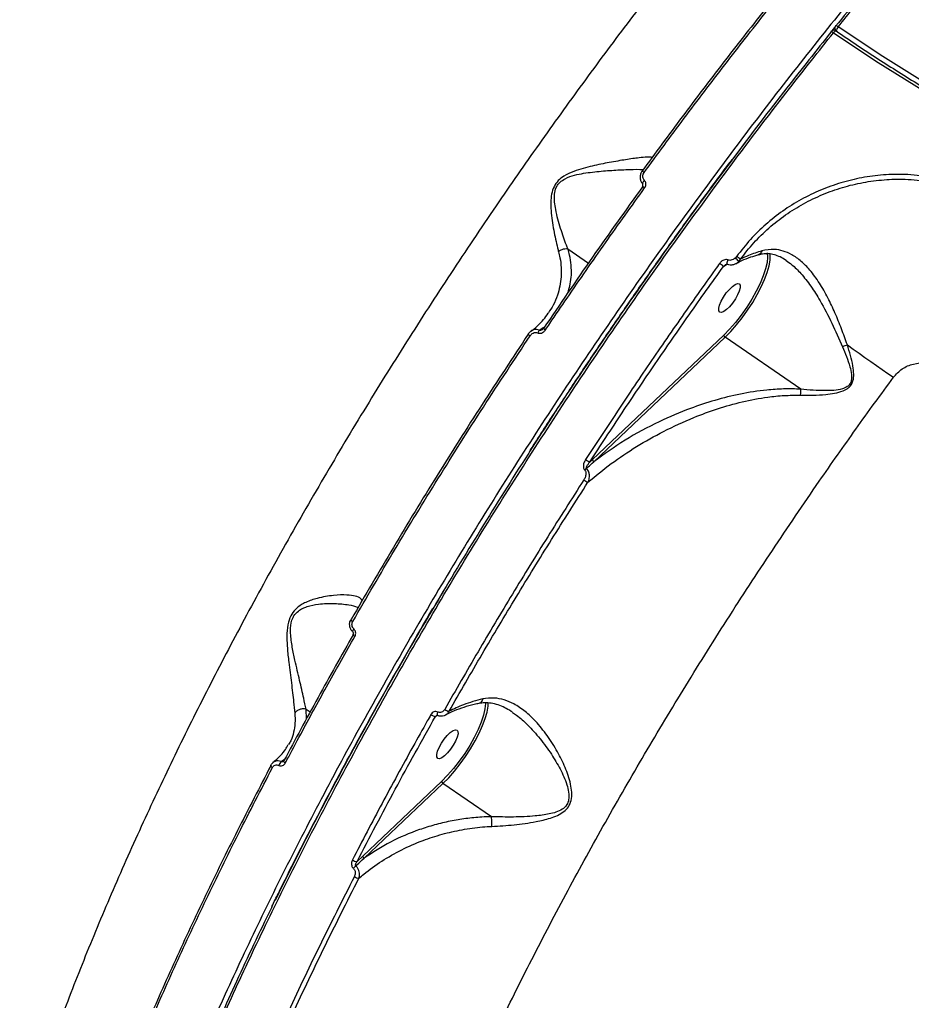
# Model space of a CAD drawing. Header units: millimetres. Extents: x -6028 to 5958, y -6064 to 4137.
# Drawn here: x 173.7 to 406.9, y -1299.7 to -1043.1 of the extents above; entities that cross this region are included whole.
import ezdxf

# ---------------------------------------------------------------- set-up
doc = ezdxf.new("R2010")
doc.units = ezdxf.units.MM
for name, color, linetype in [('DIKOM_ОБЪЕКТ', 7, 'Continuous'), ('DIKOM_РАЗМЕР_ЗОНА', 7, 'Continuous'), ('DIKOM_РАЗМЕР_ОБЪЕКТА', 7, 'Continuous')]:
    doc.layers.add(name, color=color, linetype=linetype)
doc.styles.add('style1', font='arial.ttf', dxfattribs={"width": 0.8})
doc.dimstyles.new('1-50', dxfattribs={"dimtxt": 300, "dimasz": 200, "dimexe": 100, "dimexo": 0, "dimgap": 100, "dimtad": 1, "dimtxsty": 'style1', "dimcen": 200, "dimclrd": 7, "dimclre": 7, "dimclrt": 7, "dimadec": 1, "dimazin": 2, "dimtfac": 1, "dimtmove": 0, "dimatfit": 2, "dimfxl": 0, "dimlwd": 25, "dimlwe": 18, "dimarcsym": 0})

# ---------------------------------------------------------------- blocks, each defined once
blk = doc.blocks.new('*D9')
at = {"layer": 'Defpoints', "color": 0, "transparency": 16777216}
for p in [(-6027.56, 1459.58), (4556.58, 1382.7), (4556.58, -5964.37)]:
    blk.add_point(p, dxfattribs=at)
at = {"layer": 'DIKOM_РАЗМЕР_ЗОНА', "color": 7, "lineweight": 18, "transparency": 16777216}
for p, q in [((-6027.56, 1459.58), (-6027.56, -6064.37)), ((4556.58, 1382.7), (4556.58, -6064.37))]:
    blk.add_line(p, q, dxfattribs=at)
at = {"layer": 'DIKOM_РАЗМЕР_ЗОНА', "color": 7, "lineweight": 25, "transparency": 16777216}
blk.add_line((-5827.56, -5964.37), (4356.58, -5964.37), dxfattribs=at)
at = {"layer": 'DIKOM_РАЗМЕР_ЗОНА', "color": 7, "transparency": 16777216}
for points in [[(-5827.56, -5931.03), (-5827.56, -5997.7), (-6027.56, -5964.37)], [(4356.58, -5931.03), (4356.58, -5997.7), (4556.58, -5964.37)]]:
    blk.add_solid(points, dxfattribs=at)
at = {"layer": 'DIKOM_РАЗМЕР_ЗОНА', "color": 7, "transparency": 16777216, "insert": (157.08, -5711.2), "char_height": 300, "attachment_point": 5, "style": 'style1'}
blk.add_mtext('10600', dxfattribs=at)
blk = doc.blocks.new('*D11')
at = {"layer": 'Defpoints', "color": 0, "transparency": 16777216}
for p in [(259.43, 2965.58), (1920.55, -3002.33), (4022.59, -3002.33)]:
    blk.add_point(p, dxfattribs=at)
at = {"layer": 'DIKOM_РАЗМЕР_ОБЪЕКТА', "color": 7, "lineweight": 18, "transparency": 16777216}
for p, q in [((259.43, 2965.58), (4122.59, 2965.58)), ((1920.55, -3002.33), (4122.59, -3002.33))]:
    blk.add_line(p, q, dxfattribs=at)
at = {"layer": 'DIKOM_РАЗМЕР_ОБЪЕКТА', "color": 7, "lineweight": 25, "transparency": 16777216}
blk.add_line((4022.59, 2765.58), (4022.59, -2802.33), dxfattribs=at)
at = {"layer": 'DIKOM_РАЗМЕР_ОБЪЕКТА', "color": 7, "transparency": 16777216}
for points in [[(3989.25, 2765.58), (4055.92, 2765.58), (4022.59, 2965.58)], [(3989.25, -2802.33), (4055.92, -2802.33), (4022.59, -3002.33)]]:
    blk.add_solid(points, dxfattribs=at)
at = {"layer": 'DIKOM_РАЗМЕР_ОБЪЕКТА', "color": 7, "transparency": 16777216, "insert": (3769.41, -24.42), "char_height": 300, "attachment_point": 5, "rotation": 90, "style": 'style1'}
blk.add_mtext('6000', dxfattribs=at)
blk = doc.blocks.new('*D12')
at = {"layer": 'Defpoints', "color": 0, "transparency": 16777216}
for p in [(3056.58, 1987.9), (-4027.97, 676.5), (3056.58, -3714.77)]:
    blk.add_point(p, dxfattribs=at)
at = {"layer": 'DIKOM_РАЗМЕР_ОБЪЕКТА', "color": 7, "lineweight": 18, "transparency": 16777216}
for p, q in [((3056.58, 1987.9), (3056.58, -3814.77)), ((-4027.97, 676.5), (-4027.97, -3814.77))]:
    blk.add_line(p, q, dxfattribs=at)
at = {"layer": 'DIKOM_РАЗМЕР_ОБЪЕКТА', "color": 7, "lineweight": 25, "transparency": 16777216}
blk.add_line((-3827.97, -3714.77), (2856.58, -3714.77), dxfattribs=at)
at = {"layer": 'DIKOM_РАЗМЕР_ОБЪЕКТА', "color": 7, "transparency": 16777216}
for points in [[(-3827.97, -3681.44), (-3827.97, -3748.11), (-4027.97, -3714.77)], [(2856.58, -3681.44), (2856.58, -3748.11), (3056.58, -3714.77)]]:
    blk.add_solid(points, dxfattribs=at)
at = {"layer": 'DIKOM_РАЗМЕР_ОБЪЕКТА', "color": 7, "transparency": 16777216, "insert": (20, -3461.6), "char_height": 300, "attachment_point": 5, "style": 'style1'}
blk.add_mtext('7100', dxfattribs=at)

msp = doc.modelspace()

# ---------------------------------------------------------------- linework, layer by layer
at = {"layer": 'DIKOM_ОБЪЕКТ', "color": 7, "linetype": 'Continuous', "lineweight": 15}
for p, q in [((386.23, -1046.03), (386.944, -1045.141)), ((387.064, -1045.999), (386.965, -1045.71)), ((317.11, -1103.131), (322.47, -1106.802)), ((361.244, -1105.046), (360.906, -1105.433)), ((361.804, -1106.379), (362.224, -1105.811)), ((357.793, -1107.682), (358.604, -1107.166)), ((361.032, -1106.973), (361.804, -1106.379)), ((312.008, -1119.853), (311.948, -1119.952)), ((357.855, -1125.666), (323.508, -1158.222)), ((323.85, -1158.795), (358.197, -1126.239)), ((378.009, -1139.805), (358.197, -1126.239)), ((323.508, -1158.222), (322.823, -1158.871)), ((248.694, -1226.125), (248.624, -1223.491)), ((248.624, -1223.491), (249.712, -1224.236)), ((282.458, -1225.423), (282.945, -1225.113)), ((242.988, -1236.709), (242.117, -1237.285)), ((284.078, -1242.403), (263.438, -1261.966)), ((263.78, -1262.539), (284.42, -1242.976)), ((297.099, -1251.657), (284.42, -1242.976)), ((263.438, -1261.966), (261.961, -1263.372))]:
    msp.add_line(p, q, dxfattribs=at)
at = {"layer": 'DIKOM_ОБЪЕКТ', "color": 7, "linetype": 'Continuous', "lineweight": 15, "flags": 128}
for points in [[(385.91, -1046.284), (385.899, -1046.313), (385.909, -1046.374)], [(386.564, -1046.544), (386.414, -1046.447), (386.275, -1046.367), (386.151, -1046.308), (386.048, -1046.273), (385.97, -1046.262), (385.92, -1046.275), (385.91, -1046.284)], [(387.254, -1046.083), (387.206, -1046.065), (387.127, -1046.072), (387.033, -1046.112), (386.924, -1046.182), (386.807, -1046.28), (386.685, -1046.402), (386.564, -1046.544)], [(386.564, -1046.544), (398.293, -1054.324), (410.191, -1061.778), (422.251, -1068.901), (434.464, -1075.688), (446.823, -1082.136), (459.32, -1088.239), (471.946, -1093.994), (484.693, -1099.396), (497.552, -1104.443), (510.516, -1109.132), (523.576, -1113.458), (536.723, -1117.419), (549.949, -1121.013), (563.244, -1124.238), (576.601, -1127.09), (590.011, -1129.569), (603.464, -1131.672), (616.951, -1133.399), (630.465, -1134.747), (643.997, -1135.717), (657.536, -1136.308)], [(387.788, -1045.019), (387.638, -1044.922), (387.498, -1044.842), (387.375, -1044.784), (387.272, -1044.749), (387.193, -1044.738), (387.142, -1044.752), (387.133, -1044.761)], [(657.945, -1134.512), (644.446, -1133.924), (630.956, -1132.957), (617.483, -1131.612), (604.035, -1129.89), (590.623, -1127.793), (577.254, -1125.322), (563.937, -1122.478), (550.681, -1119.264), (537.496, -1115.68), (524.388, -1111.731), (511.368, -1107.418), (498.443, -1102.744), (485.622, -1097.712), (472.913, -1092.325), (460.325, -1086.588), (447.866, -1080.503), (435.544, -1074.075), (423.368, -1067.308), (411.344, -1060.207), (399.482, -1052.775), (387.788, -1045.019)], [(337.04, -1083.133), (336.898, -1083.038), (336.768, -1082.955), (336.655, -1082.887), (336.564, -1082.837), (336.495, -1082.805), (336.454, -1082.794), (336.44, -1082.804), (336.454, -1082.834)], [(337.109, -1085.176), (336.947, -1085.356), (336.807, -1085.539), (336.698, -1085.717), (336.625, -1085.877), (336.593, -1086.011), (336.604, -1086.11), (336.631, -1086.15)], [(336.583, -1086.818), (336.584, -1086.831), (336.611, -1086.869)], [(369.226, -1104.133), (369.33, -1105.291), (369.193, -1106.706), (368.818, -1108.344), (368.215, -1110.167), (367.398, -1112.129), (366.386, -1114.183), (365.205, -1116.28), (363.883, -1118.369), (362.451, -1120.4), (360.945, -1122.324), (359.401, -1124.093), (357.855, -1125.666)], [(358.197, -1126.239), (359.707, -1124.708), (361.218, -1122.993), (362.697, -1121.131), (364.112, -1119.162), (365.432, -1117.129), (366.629, -1115.077), (367.677, -1113.05), (368.553, -1111.091), (369.239, -1109.244), (369.718, -1107.547), (369.981, -1106.04), (370.022, -1104.752), (369.983, -1104.352)], [(358.94, -1106.007), (358.824, -1106.266), (358.737, -1106.525), (358.684, -1106.762), (358.67, -1106.957), (358.696, -1107.096), (358.759, -1107.166)], [(361.458, -1112.163), (361.897, -1112.237), (362.131, -1112.612), (362.139, -1113.257), (361.923, -1114.121), (361.499, -1115.134), (360.902, -1116.212), (360.179, -1117.27), (359.391, -1118.221), (358.599, -1118.988), (357.87, -1119.51), (357.261, -1119.743), (356.821, -1119.669), (356.588, -1119.294), (356.579, -1118.648), (356.795, -1117.785), (357.219, -1116.772), (357.817, -1115.694), (358.539, -1114.636), (359.328, -1113.685), (360.119, -1112.918), (360.849, -1112.396), (361.458, -1112.163)], [(310.7, -1123.872), (310.708, -1123.874), (310.747, -1123.895)], [(306.723, -1125.44), (306.695, -1125.428), (306.691, -1125.429)], [(390.199, -1128.23), (391.724, -1129.327), (393.251, -1130.417), (394.776, -1131.498), (396.295, -1132.568), (397.806, -1133.625), (399.305, -1134.665), (400.789, -1135.688), (402.254, -1136.689)], [(260.419, -1200.029), (260.368, -1200.049), (260.355, -1200.065)], [(260.829, -1203.246), (260.816, -1203.231), (260.797, -1203.167), (260.808, -1203.077), (260.846, -1202.964), (260.911, -1202.833), (261.001, -1202.689), (261.111, -1202.538)], [(295.551, -1221.752), (295.553, -1222.028), (295.416, -1223.443), (295.041, -1225.081), (294.438, -1226.903), (293.621, -1228.865), (292.609, -1230.92), (291.428, -1233.017), (290.106, -1235.106), (288.674, -1237.137), (287.168, -1239.061), (285.623, -1240.83), (284.078, -1242.403)], [(284.42, -1242.976), (285.93, -1241.445), (287.441, -1239.73), (288.92, -1237.867), (290.335, -1235.899), (291.655, -1233.866), (292.852, -1231.814), (293.9, -1229.786), (294.776, -1227.828), (295.461, -1225.98), (295.941, -1224.284), (296.204, -1222.776), (296.256, -1221.882)], [(283.043, -1224.269), (282.97, -1224.488), (282.925, -1224.692), (282.91, -1224.869), (282.927, -1225.008), (282.974, -1225.101), (283.015, -1225.133)], [(287.681, -1228.9), (288.12, -1228.974), (288.353, -1229.349), (288.362, -1229.994), (288.146, -1230.858), (287.722, -1231.87), (287.125, -1232.949), (286.402, -1234.007), (285.614, -1234.958), (284.822, -1235.725), (284.092, -1236.246), (283.483, -1236.48), (283.044, -1236.406), (282.811, -1236.031), (282.802, -1235.385), (283.018, -1234.521), (283.442, -1233.509), (284.04, -1232.43), (284.762, -1231.373), (285.551, -1230.422), (286.342, -1229.654), (287.072, -1229.133), (287.681, -1228.9)], [(239.384, -1238.245), (239.374, -1238.272), (239.377, -1238.342), (239.41, -1238.424), (239.475, -1238.517), (239.567, -1238.616), (239.684, -1238.719), (239.822, -1238.821)], [(239.464, -1238.181), (239.404, -1238.218), (239.384, -1238.245)], [(242.738, -1237.052), (242.732, -1237.066), (242.728, -1237.135), (242.758, -1237.217), (242.821, -1237.312), (242.915, -1237.414), (243.036, -1237.52), (243.179, -1237.626)], [(242.84, -1236.984), (242.77, -1237.016), (242.738, -1237.052)]]:
    msp.add_lwpolyline(points, dxfattribs=at)
at = {"layer": 'DIKOM_ОБЪЕКТ', "color": 7, "linetype": 'Continuous', "lineweight": 15}
for centre, radius, start, end in [((386.691, -1046.909), 1, 55.7001, 141.2969), ((387.912, -1045.388), 1, 165.86431, 198.79385), ((387.912, -1045.388), 1, 141.20528, 165.86431), ((387.778, -1045.433), 0.858, 198.82275, 223.48432), ((389.002, -1046.21), 1.701, 135.55845, 177.97221), ((336.198, -1088.189), 1.424, 46.45861, 74.28957), ((326.753, -1138.727), 47.696, 42.70323, 44.2706), ((356.434, -1112.218), 8.636, 47.89658, 56.15035), ((352.029, -1114.128), 8.647, 48.19397, 56.65129), ((360.631, -1105.609), 1.403, 298.64717, 326.71383), ((313.66, -1120.35), 4.601, 229.94983, 238.42667), ((310.109, -1121.345), 5.325, 230.07357, 237.39431), ((311.064, -1125.917), 2.051, 132.27708, 155.57642), ((358.555, -1125.637), 0.7, 182.36997, 239.3044), ((422.786, -1218.833), 96.285, 109.78188, 110.59139), ((326.317, -1151.8), 7.887, 234.45535, 243.70569), ((324.207, -1158.193), 0.699, 182.33427, 239.34009), ((323.758, -1162.898), 2.968, 127.19951, 139.77401), ((325.632, -1157.404), 7.522, 234.57939, 244.05563), ((261.186, -1199.784), 0.877, 198.68869, 245.8142), ((261.721, -1203.721), 0.829, 196.61769, 246.83857), ((286.498, -1221.421), 2.707, 233.06091, 259.83565), ((282.779, -1222.981), 2.463, 232.31586, 262.51274), ((243.475, -1238.88), 2.095, 130.41245, 161.94859), ((284.777, -1242.374), 0.7, 182.3441, 239.33027), ((264.138, -1261.937), 0.7, 182.37688, 239.29247), ((261.889, -1261.502), 1.871, 231.70492, 272.21727), ((263.843, -1267.225), 3.499, 129.41034, 144.65264), ((262.426, -1265.781), 1.947, 232.48868, 270.49202)]:
    msp.add_arc(centre, radius, start, end, dxfattribs=at)
for points, knots in [([(-145.185, -1082.945), (-145.648, -1080.833), (-146.574, -1076.608), (-146.583, -1069.733), (-145.574, -1062.421), (-143.402, -1054.637), (-140.074, -1046.409), (-135.657, -1037.916), (-130.194, -1029.192), (-123.746, -1020.279), (-116.208, -1011.032), (-107.561, -1001.469), (-97.808, -991.616), (-87.161, -981.689), (-75.676, -971.723), (-63.429, -961.755), (-50.221, -951.624), (-36.059, -941.362), (-20.969, -931.001), (-5.275, -920.763), (10.958, -910.682), (27.652, -900.785), (45.069, -890.919), (63.181, -881.12), (81.938, -871.426), (100.946, -862.04), (120.136, -852.989), (139.436, -844.292), (159.143, -835.815), (179.204, -827.6), (199.559, -819.678), (218.347, -812.756), (235.519, -806.719), (245.859, -803.29), (251.034, -801.574)], [0, 0, 0, 0, 0.0311786, 0.062381, 0.0935595, 0.1256444, 0.1577553, 0.1898401, 0.2210203, 0.2522244, 0.2834047, 0.3154899, 0.347601, 0.3796862, 0.410889, 0.442116, 0.473319, 0.5054257, 0.5375587, 0.5696655, 0.6009197, 0.6321979, 0.6634523, 0.6956101, 0.727794, 0.759952, 0.7912843, 0.8226406, 0.853973, 0.886209, 0.9184711, 0.9507073, 0.9753306, 1, 1, 1, 1]), ([(387.788, -1045.019), (390.591, -1041.556), (398.141, -1032.227), (410.558, -1017.44), (425.017, -1000.849), (439.664, -984.719), (454.452, -969.119), (469.332, -954.119), (483.977, -940.049), (498.341, -926.936), (512.387, -914.783), (526.344, -903.394), (540.159, -892.842), (553.779, -883.185), (566.904, -874.636), (579.501, -867.197), (591.548, -860.848), (603.243, -855.485), (614.527, -851.17), (625.35, -847.947), (635.48, -845.876), (644.876, -844.971), (653.405, -845.065), (658.481, -846.016), (660.924, -846.473)], [0, 0, 0, 0, 0.0270967, 0.0729981, 0.1189345, 0.1648358, 0.2120704, 0.2593436, 0.3065779, 0.3524793, 0.3984159, 0.4443172, 0.4915518, 0.5388248, 0.5860592, 0.6319598, 0.6778961, 0.7237966, 0.7710307, 0.8183032, 0.8655372, 0.9114381, 0.9573746, 1, 1, 1, 1]), ([(475.865, -945.302), (473.038, -948.035), (465.362, -955.452), (452.742, -968.216), (438.027, -983.747), (423.287, -999.988), (408.593, -1016.847), (394.014, -1034.251), (379.597, -1052.149), (365.368, -1070.521), (351.348, -1089.326), (337.579, -1108.504), (324.123, -1127.964), (311.045, -1147.616), (298.389, -1167.4), (286.184, -1187.285), (274.442, -1207.236), (263.195, -1227.191), (252.494, -1247.058), (242.391, -1266.742), (232.923, -1286.181), (224.118, -1305.337), (215.977, -1324.185), (208.521, -1342.667), (201.782, -1360.7), (195.794, -1378.198), (190.581, -1395.101), (186.168, -1411.369), (182.547, -1426.987), (179.722, -1441.914), (177.704, -1456.08), (176.504, -1469.418), (176.155, -1481.296), (176.526, -1491.836), (177.492, -1501.17), (179.073, -1509.812), (181.26, -1517.725), (184.03, -1524.843), (187.377, -1531.147), (190.833, -1536.128), (193.327, -1538.811), (194.343, -1539.904)], [0, 0, 0, 0, 0.0156528, 0.0424899, 0.0694116, 0.0963763, 0.1233411, 0.1502628, 0.1770999, 0.2039369, 0.2308586, 0.2578234, 0.2847881, 0.3117099, 0.3385469, 0.365384, 0.3923056, 0.4192704, 0.4462351, 0.4731567, 0.4999939, 0.5268309, 0.5537526, 0.5807173, 0.607682, 0.6346037, 0.6614408, 0.6882778, 0.7151995, 0.7421643, 0.7691289, 0.7960505, 0.8228875, 0.8459668, 0.8691683, 0.8923975, 0.9156266, 0.9388282, 0.9615881, 0.984348, 1, 1, 1, 1]), ([(471.48, -951.348), (471.477, -951.351), (467.561, -955.116), (459.658, -963.046), (447.81, -975.233), (435.798, -988.076), (423.655, -1001.51), (411.404, -1015.551), (399.206, -1029.971), (391.154, -1039.894), (387.13, -1044.852)], [0, 0, 0, 0, 0.0001046, 0.1401991, 0.2802924, 0.4202417, 0.5651008, 0.7101206, 0.855141, 1, 1, 1, 1]), ([(391.062, -973.065), (387.203, -977.41), (379.481, -986.104), (367.926, -999.697), (356.428, -1013.651), (344.863, -1028.164), (333.261, -1043.218), (321.653, -1058.796), (310.229, -1074.649), (298.698, -1091.199), (287.114, -1108.431), (275.538, -1126.311), (264.214, -1144.489), (253.195, -1162.911), (242.529, -1181.518), (232.464, -1199.879), (223.019, -1217.937), (214.2, -1235.642), (205.853, -1253.304), (198.029, -1270.858), (190.769, -1288.241), (184.239, -1305.054), (178.445, -1321.253), (173.372, -1336.81), (168.935, -1351.992), (165.177, -1366.729), (162.129, -1380.956), (160.009, -1393.48), (158.64, -1404.426), (157.853, -1413.974), (157.534, -1423.056), (157.687, -1431.639), (158.309, -1439.685), (159.41, -1447.19), (160.95, -1454.197), (162.377, -1458.391), (163.09, -1460.488)], [0, 0, 0, 0, 0.0277654, 0.0555637, 0.0833623, 0.1111275, 0.1400315, 0.1689728, 0.1979141, 0.2268179, 0.2582448, 0.2896958, 0.3211225, 0.3534673, 0.3858384, 0.4181831, 0.449506, 0.480853, 0.5121757, 0.5444125, 0.5766756, 0.6089123, 0.6401608, 0.6714335, 0.7026821, 0.734841, 0.7670266, 0.7991855, 0.8241464, 0.849107, 0.8742668, 0.8994267, 0.9244694, 0.9495119, 0.9747558, 1, 1, 1, 1]), ([(379.204, -1027.351), (375.591, -1031.814), (368.364, -1040.74), (357.623, -1054.507), (346.959, -1068.516), (339.956, -1078.062), (336.454, -1082.834)], [0, 0, 0, 0, 0.249101, 0.4982013, 0.7491007, 1, 1, 1, 1]), ([(337.04, -1083.133), (340.524, -1078.384), (347.493, -1068.887), (358.154, -1054.88), (368.945, -1041.047), (376.24, -1032.037), (379.888, -1027.532)], [0, 0, 0, 0, 0.2491005, 0.4981998, 0.7490998, 1, 1, 1, 1]), ([(190.337, -1533.949), (189.995, -1533.497), (188.089, -1530.974), (185.371, -1525.373), (182.203, -1517.051), (179.893, -1507.545), (178.385, -1496.975), (177.734, -1485.544), (177.918, -1473.319), (178.9, -1460.374), (180.698, -1446.498), (183.341, -1431.7), (186.84, -1416.01), (191.067, -1399.963), (195.956, -1383.657), (201.431, -1367.186), (207.639, -1350.087), (214.59, -1332.39), (222.276, -1314.14), (230.643, -1295.483), (239.678, -1276.469), (249.356, -1257.157), (259.715, -1237.48), (270.75, -1217.493), (282.436, -1197.26), (294.517, -1177.224), (306.942, -1157.451), (319.653, -1137.997), (332.859, -1118.546), (346.533, -1099.165), (360.64, -1079.935), (374.003, -1062.365), (382.712, -1051.395), (386.564, -1046.544)], [0, 0, 0, 0, 0.0072272, 0.0403075, 0.0733623, 0.1073774, 0.1414201, 0.1754348, 0.2084899, 0.2415701, 0.2746251, 0.30864, 0.3426828, 0.3766975, 0.4085624, 0.4404498, 0.4723146, 0.5050362, 0.5377825, 0.5705042, 0.6035591, 0.6366395, 0.6696944, 0.7037095, 0.7377523, 0.7717672, 0.8048222, 0.8379027, 0.8709576, 0.9049726, 0.9390155, 0.9730304, 1, 1, 1, 1]), ([(385.909, -1046.374), (382.071, -1051.219), (373.471, -1062.074), (364.866, -1073.239), (360.186, -1079.622), (360.116, -1079.718)], [0, 0, 0, 0, 0.4425956, 0.9916068, 1, 1, 1, 1]), ([(387.254, -1046.083), (389.116, -1047.343), (394.518, -1050.999), (403.571, -1056.845), (414.454, -1063.531), (425.471, -1069.937), (436.614, -1076.065), (447.876, -1081.91), (459.253, -1087.469), (470.737, -1092.74), (482.322, -1097.718), (494.003, -1102.403), (505.773, -1106.79), (517.624, -1110.878), (529.552, -1114.665), (541.549, -1118.148), (553.609, -1121.325), (565.725, -1124.195), (577.891, -1126.756), (590.1, -1129.008), (602.346, -1130.947), (614.621, -1132.574), (626.92, -1133.889), (639.235, -1134.885), (649.573, -1135.47), (655.803, -1135.679), (657.925, -1135.75)], [0, 0, 0, 0, 0.0228193, 0.0662145, 0.1096105, 0.153007, 0.1964036, 0.2398003, 0.2831977, 0.3265947, 0.3699923, 0.4133906, 0.4567889, 0.5001872, 0.543586, 0.5869851, 0.6303846, 0.6737841, 0.7171842, 0.7605842, 0.8039845, 0.8473854, 0.890786, 0.9341872, 0.9775882, 1, 1, 1, 1]), ([(307.229, -1156.065), (308.874, -1153.481), (314.717, -1144.302), (325.192, -1128.672), (338.6, -1109.261), (351.385, -1091.402), (359.792, -1080.205), (363.513, -1075.25)], [0, 0, 0, 0, 0.0934927, 0.3321428, 0.5711751, 0.8102067, 1, 1, 1, 1]), ([(306.942, -1156.319), (307.074, -1156.112), (309.257, -1152.677), (313.58, -1146.054), (319.907, -1136.466), (326.322, -1126.95), (332.811, -1117.498), (339.379, -1108.113), (346.02, -1098.792), (352.745, -1089.547), (357.439, -1083.167), (359.905, -1079.896), (360.087, -1079.655)], [0, 0, 0, 0, 0.0079295, 0.1312659, 0.254252, 0.3769875, 0.4995693, 0.6220966, 0.7446645, 0.8673421, 0.9902267, 1, 1, 1, 1]), ([(339.172, -1079.152), (338.749, -1079.119), (337.882, -1079.051), (335.541, -1079.278), (332.268, -1079.741), (328.088, -1080.453), (324.252, -1081.221), (321.089, -1081.999), (318.577, -1082.793), (316.317, -1083.795), (314.502, -1085.189), (313.345, -1086.838), (312.75, -1088.829), (312.581, -1090.936), (312.712, -1094.181), (313.37, -1098.305), (314.128, -1101.786), (314.572, -1103.511), (314.662, -1103.861)], [0, 0, 0, 0, 0.0682137, 0.1395869, 0.2355749, 0.3343847, 0.4277563, 0.4755899, 0.5233674, 0.5751572, 0.6076776, 0.6407633, 0.6764377, 0.7164678, 0.7575812, 0.8634469, 0.9723084, 1, 1, 1, 1]), ([(317.099, -1103.127), (317.099, -1103.126), (316.964, -1102.785), (316.329, -1101.156), (315.174, -1097.833), (314.066, -1093.954), (313.582, -1090.848), (313.52, -1088.917), (313.892, -1087.175), (314.54, -1086.166), (315.316, -1085.364), (316.655, -1084.476), (318.811, -1083.787), (321.222, -1083.299), (324.342, -1082.889), (328.132, -1082.563), (332.316, -1082.347), (335.257, -1082.256), (336.532, -1082.314), (336.829, -1082.327)], [0, 0, 0, 0, 0.0001128, 0.0317981, 0.1532614, 0.2773809, 0.321546, 0.3665255, 0.4035339, 0.4307799, 0.4370162, 0.4706427, 0.5267874, 0.5797862, 0.63285, 0.7415344, 0.8524151, 0.9657058, 1, 1, 1, 1]), ([(336.454, -1082.834), (336.396, -1082.929), (336.18, -1083.276), (335.971, -1083.951), (335.977, -1084.801), (336.225, -1085.59), (336.574, -1085.985), (336.749, -1086.185)], [0, 0, 0, 0, 0.0902897, 0.3322286, 0.5590501, 0.7775558, 1, 1, 1, 1]), ([(337.109, -1085.176), (337.007, -1085.055), (336.803, -1084.813), (336.679, -1084.332), (336.705, -1083.815), (336.856, -1083.404), (337.001, -1083.191), (337.04, -1083.133)], [0, 0, 0, 0, 0.2168866, 0.4334943, 0.6619914, 0.9081202, 1, 1, 1, 1]), ([(337.178, -1087.157), (337.216, -1087.1), (337.355, -1086.895), (337.502, -1086.5), (337.529, -1085.999), (337.408, -1085.531), (337.208, -1085.294), (337.109, -1085.176)], [0, 0, 0, 0, 0.0919083, 0.3355476, 0.5630698, 0.7814676, 1, 1, 1, 1]), ([(411.737, -1084.246), (409.565, -1083.98), (405.56, -1083.491), (399.598, -1083.675), (394.006, -1084.4), (388.504, -1085.726), (383.171, -1087.645), (378.07, -1090.116), (373.253, -1093.116), (368.805, -1096.638), (364.727, -1100.588), (362.404, -1103.562), (361.244, -1105.046)], [0, 0, 0, 0, 0.1166809, 0.2150839, 0.3137985, 0.4122, 0.5100615, 0.6082263, 0.706085, 0.8039539, 0.9021324, 1, 1, 1, 1]), ([(362.224, -1105.811), (363.359, -1104.359), (365.632, -1101.45), (369.624, -1097.588), (373.978, -1094.145), (378.697, -1091.214), (383.693, -1088.8), (388.917, -1086.928), (394.309, -1085.636), (399.789, -1084.933), (405.632, -1084.761), (409.557, -1085.244), (411.687, -1085.507)], [0, 0, 0, 0, 0.09777111, 0.19585651, 0.29363118, 0.39145772, 0.48959245, 0.58742344, 0.6858962, 0.78467975, 0.8831546, 1, 1, 1, 1]), ([(336.611, -1086.869), (332.232, -1092.969), (323.46, -1105.186), (314.989, -1117.653), (310.747, -1123.895)], [0, 0, 0, 0, 0.4992725, 1, 1, 1, 1]), ([(311.251, -1124.27), (311.624, -1123.717), (313.486, -1120.954), (318.669, -1113.336), (326.894, -1101.466), (333.748, -1091.93), (337.178, -1087.157)], [0, 0, 0, 0, 0.0441411, 0.2207134, 0.6100125, 1, 1, 1, 1]), ([(336.576, -1086.814), (336.606, -1086.775), (336.683, -1086.67), (336.732, -1086.48), (336.721, -1086.297), (336.679, -1086.197), (336.639, -1086.164), (336.628, -1086.154)], [0, 0, 0, 0, 0.1605027, 0.4228926, 0.6699115, 0.9065235, 1, 1, 1, 1]), ([(317.099, -1103.127), (316.828, -1103.114), (316.285, -1103.088), (315.46, -1103.329), (314.935, -1103.632), (314.698, -1103.831), (314.662, -1103.861)], [0, 0, 0, 0, 0.3157289, 0.6314699, 0.9437764, 1, 1, 1, 1]), ([(317.11, -1103.131), (317.108, -1103.131), (317.106, -1103.129), (317.102, -1103.127), (317.1, -1103.127), (317.099, -1103.127)], [0, 0, 0, 0, 0.4267702, 0.7852715, 1, 1, 1, 1]), ([(317.162, -1114.542), (317.533, -1113.036), (318.102, -1110.732), (317.995, -1107.374), (317.659, -1105.089), (317.257, -1103.657), (317.11, -1103.131)], [0, 0, 0, 0, 0.422632, 0.6464223, 0.8701737, 1, 1, 1, 1]), ([(390.199, -1128.23), (389.695, -1126.815), (388.684, -1123.98), (386.994, -1119.833), (385.097, -1115.784), (382.937, -1111.973), (380.6, -1108.755), (378.161, -1106.28), (375.805, -1104.6), (373.419, -1103.592), (370.804, -1103.072), (368.912, -1103.416), (367.835, -1103.612)], [0, 0, 0, 0, 0.1075944, 0.2154949, 0.3229212, 0.4368081, 0.5505803, 0.6441641, 0.7376619, 0.8166159, 0.89551, 1, 1, 1, 1]), ([(314.662, -1103.861), (314.788, -1104.377), (315.126, -1105.758), (315.385, -1107.96), (315.374, -1111.307), (314.672, -1114.623), (313.385, -1117.716), (312.439, -1119.184), (312.008, -1119.853)], [0, 0, 0, 0, 0.0873112, 0.233802, 0.3803145, 0.68111, 0.8545663, 1, 1, 1, 1]), ([(358.94, -1106.007), (358.896, -1105.989), (358.728, -1105.922), (358.37, -1105.887), (357.841, -1106.007), (357.259, -1106.339), (356.947, -1106.71), (356.782, -1106.905)], [0, 0, 0, 0, 0.0579257, 0.22449, 0.4300342, 0.7004904, 1, 1, 1, 1]), ([(360.906, -1105.433), (360.709, -1105.596), (360.351, -1105.893), (359.759, -1106.099), (359.283, -1106.126), (359.038, -1106.041), (358.94, -1106.007)], [0, 0, 0, 0, 0.3467012, 0.6312365, 0.851306, 1, 1, 1, 1]), ([(366.931, -1104.668), (366.222, -1104.874), (364.649, -1105.331), (362.783, -1106.079), (361.706, -1106.658), (361.322, -1106.865)], [0, 0, 0, 0, 0.3452772, 0.7660114, 1, 1, 1, 1]), ([(367.835, -1103.612), (366.632, -1103.989), (364.636, -1104.615), (362.91, -1105.471), (362.224, -1105.811)], [0, 0, 0, 0, 0.6025948, 1, 1, 1, 1]), ([(367.835, -1103.612), (367.823, -1103.647), (367.76, -1103.847), (367.569, -1104.216), (367.254, -1104.557), (366.979, -1104.609), (366.884, -1104.627)], [0, 0, 0, 0, 0.0655868, 0.367258, 0.7806398, 1, 1, 1, 1]), ([(374.181, -1106.114), (374.177, -1106.112), (373.674, -1105.719), (372.648, -1105.198), (371.115, -1104.593), (369.594, -1104.351), (368.191, -1104.369), (367.277, -1104.614), (366.905, -1104.713)], [0, 0, 0, 0, 0.0015555, 0.21934, 0.4326902, 0.6450427, 0.8558283, 1, 1, 1, 1]), ([(356.782, -1106.905), (356.395, -1107.445), (354.455, -1110.148), (349.436, -1117.205), (341.804, -1128.147), (332.008, -1142.533), (325.41, -1152.604), (321.732, -1158.218)], [0, 0, 0, 0, 0.0321583, 0.1607933, 0.4182835, 0.6757754, 1, 1, 1, 1]), ([(322.823, -1158.871), (325.64, -1154.564), (331.273, -1145.948), (339.95, -1133.106), (348.775, -1120.327), (354.787, -1111.897), (357.793, -1107.682)], [0, 0, 0, 0, 0.24931331, 0.49862969, 0.7493148, 1, 1, 1, 1]), ([(357.793, -1107.682), (357.904, -1107.577), (358.046, -1107.44), (358.226, -1107.337), (358.266, -1107.314)], [0, 0, 0, 0, 0.7755308, 1, 1, 1, 1]), ([(358.756, -1107.165), (358.754, -1107.164), (358.751, -1107.162), (358.708, -1107.154), (358.64, -1107.155), (358.522, -1107.179), (358.386, -1107.228), (358.301, -1107.29), (358.267, -1107.315)], [0, 0, 0, 0, 0.1135288, 0.2182202, 0.3325714, 0.5238719, 0.8088475, 1, 1, 1, 1]), ([(361.024, -1106.959), (360.944, -1107.011), (360.625, -1107.223), (359.983, -1107.36), (359.271, -1107.377), (358.903, -1107.198), (358.772, -1107.134)], [0, 0, 0, 0, 0.1193669, 0.4812982, 0.8150058, 1, 1, 1, 1]), ([(374.154, -1106.17), (374.666, -1106.51), (376.029, -1107.415), (378.218, -1109.658), (380.697, -1112.81), (383.424, -1117.174), (386.2, -1122.514), (388.014, -1126.637), (388.922, -1128.7)], [0, 0, 0, 0, 0.0786865, 0.2097262, 0.3718579, 0.5341573, 0.7669148, 1, 1, 1, 1]), ([(307.418, -1124.66), (307.983, -1124.214), (309.203, -1123.252), (310.722, -1121.679), (311.56, -1120.51), (311.959, -1119.953)], [0, 0, 0, 0, 0.3116372, 0.6723517, 1, 1, 1, 1]), ([(310.991, -1123.539), (310.989, -1123.54), (310.553, -1123.829), (310.117, -1124.115), (309.684, -1124.399)], [0, 0, 0, 0, 0.0049592, 1, 1, 1, 1]), ([(310.339, -1124.221), (310.367, -1124.205), (310.489, -1124.136), (310.613, -1124.007), (310.684, -1123.889), (310.696, -1123.87)], [0, 0, 0, 0, 0.1964597, 0.8679069, 1, 1, 1, 1]), ([(306.723, -1125.44), (302.668, -1131.565), (294.559, -1143.816), (282.807, -1162.434), (271.352, -1181.188), (264.063, -1193.748), (260.419, -1200.029)], [0, 0, 0, 0, 0.2485962, 0.4971942, 0.7485964, 1, 1, 1, 1]), ([(260.827, -1200.584), (264.438, -1194.36), (271.662, -1181.912), (283.093, -1163.187), (294.911, -1144.456), (303.13, -1132.039), (307.24, -1125.831)], [0, 0, 0, 0, 0.2485965, 0.4971931, 0.7485963, 1, 1, 1, 1]), ([(306.702, -1125.436), (306.741, -1125.372), (306.923, -1125.067), (307.203, -1124.842), (307.424, -1124.664)], [0, 0, 0, 0, 0.2090999, 1, 1, 1, 1]), ([(307.24, -1125.831), (307.402, -1125.631), (307.685, -1125.282), (308.23, -1125.003), (308.707, -1124.928), (309.024, -1124.989), (309.171, -1125.057), (309.196, -1125.069)], [0, 0, 0, 0, 0.3276905, 0.5738987, 0.7796092, 0.9627385, 1, 1, 1, 1]), ([(309.684, -1124.399), (309.643, -1124.38), (309.4, -1124.267), (308.894, -1124.149), (308.168, -1124.243), (307.639, -1124.434), (307.432, -1124.651), (307.421, -1124.663)], [0, 0, 0, 0, 0.0563294, 0.3318559, 0.6330116, 0.9796283, 1, 1, 1, 1]), ([(309.196, -1125.069), (309.227, -1125.083), (309.385, -1125.154), (309.725, -1125.213), (310.231, -1125.126), (310.795, -1124.829), (311.089, -1124.469), (311.251, -1124.27)], [0, 0, 0, 0, 0.0440547, 0.2245664, 0.4337346, 0.6875047, 1, 1, 1, 1]), ([(310.34, -1124.221), (310.27, -1124.265), (310.135, -1124.35), (309.937, -1124.414), (309.795, -1124.423), (309.725, -1124.413), (309.696, -1124.403), (309.684, -1124.399)], [0, 0, 0, 0, 0.3633584, 0.7084131, 0.8692909, 0.9483857, 1, 1, 1, 1]), ([(377.973, -1141.391), (380.162, -1141.389), (383.13, -1141.386), (386.846, -1140.929), (388.862, -1140.412), (390.37, -1139.639), (391.258, -1138.698), (391.797, -1137.453), (391.928, -1135.753), (391.54, -1132.571), (390.762, -1130.052), (390.199, -1128.23)], [0, 0, 0, 0, 0.2657686, 0.3602842, 0.4543357, 0.5177789, 0.5633088, 0.6085939, 0.6803316, 0.7688872, 1, 1, 1, 1]), ([(388.922, -1128.7), (389.637, -1130.42), (390.617, -1132.781), (391.298, -1135.772), (391.338, -1137.34), (390.915, -1138.476), (390.093, -1139.287), (388.64, -1139.863), (386.701, -1140.16), (383.066, -1140.234), (380.159, -1140.057), (378.019, -1139.814), (378.016, -1139.814)], [0, 0, 0, 0, 0.2369797, 0.3252732, 0.3938202, 0.4351352, 0.4764537, 0.5364521, 0.6308577, 0.7257811, 0.9996832, 1, 1, 1, 1]), ([(402.254, -1136.689), (402.969, -1135.907), (404.422, -1134.316), (407.508, -1133.046), (410.803, -1132.771), (413.328, -1133.347), (414.623, -1133.986), (414.949, -1134.147)], [0, 0, 0, 0, 0.21870864, 0.4447824, 0.67941071, 0.91919987, 1, 1, 1, 1]), ([(269.165, -1544.408), (267.339, -1543.161), (263.608, -1540.615), (258.851, -1535.512), (254.707, -1529.418), (251.354, -1522.398), (248.767, -1514.521), (246.926, -1505.846), (245.803, -1496.232), (245.431, -1485.673), (245.831, -1474.184), (246.995, -1462.014), (248.9, -1449.223), (251.511, -1435.878), (254.868, -1421.767), (258.994, -1406.907), (263.893, -1391.333), (269.459, -1375.379), (275.66, -1359.107), (282.449, -1342.586), (289.935, -1325.558), (298.12, -1308.061), (306.992, -1290.146), (316.367, -1272.192), (326.201, -1254.261), (336.444, -1236.412), (347.255, -1218.372), (358.62, -1200.198), (370.511, -1181.949), (381.824, -1165.284), (392.417, -1150.187), (398.973, -1141.191), (402.254, -1136.689)], [0, 0, 0, 0, 0.03280567, 0.06704116, 0.10130412, 0.13553962, 0.16880939, 0.20210521, 0.23537544, 0.26961089, 0.3038743, 0.33811001, 0.37140425, 0.40472419, 0.4380184, 0.4722771, 0.50656368, 0.54082259, 0.57417154, 0.60754627, 0.6408952, 0.67520847, 0.70954952, 0.74386281, 0.77729517, 0.81075317, 0.84418558, 0.87858214, 0.91300672, 0.94740348, 0.97367705, 1, 1, 1, 1]), ([(322.341, -1164.169), (324.342, -1162.509), (328.346, -1159.188), (334.993, -1154.754), (342.193, -1150.684), (349.313, -1147.411), (356.223, -1144.869), (362.669, -1143.037), (368.521, -1141.942), (373.644, -1141.395), (376.53, -1141.393), (377.973, -1141.391)], [0, 0, 0, 0, 0.1352774, 0.2707758, 0.4060428, 0.5490225, 0.6552675, 0.7616624, 0.867696, 0.9338688, 1, 1, 1, 1]), ([(378.009, -1139.805), (376.515, -1139.76), (373.527, -1139.671), (368.227, -1140.06), (362.178, -1140.986), (355.517, -1142.647), (348.384, -1145.02), (340.437, -1148.417), (331.875, -1153.015), (326.525, -1156.868), (323.85, -1158.795)], [0, 0, 0, 0, 0.0717665, 0.1435719, 0.2576781, 0.372184, 0.4865184, 0.6397324, 0.8198582, 1, 1, 1, 1]), ([(377.973, -1141.391), (377.975, -1141.347), (377.99, -1141.068), (378.014, -1140.499), (378.015, -1140.056), (378.016, -1139.814)], [0, 0, 0, 0, 0.0794567, 0.4971811, 1, 1, 1, 1]), ([(378.016, -1139.814), (378.016, -1139.813), (378.016, -1139.811), (378.013, -1139.808), (378.011, -1139.806), (378.009, -1139.805)], [0, 0, 0, 0, 0.2413725, 0.5655858, 1, 1, 1, 1]), ([(307.004, -1156.335), (306.901, -1156.493), (302.517, -1163.191), (294.267, -1176.563), (285.993, -1190.026), (282.033, -1196.884), (281.892, -1197.129)], [0, 0, 0, 0, 0.01171706, 0.4968628, 0.98200858, 1, 1, 1, 1]), ([(321.732, -1158.218), (321.65, -1158.355), (321.389, -1158.789), (321.151, -1159.497), (321.125, -1160.203), (321.244, -1160.682), (321.409, -1160.882), (321.492, -1160.982)], [0, 0, 0, 0, 0.1605623, 0.5081753, 0.7318846, 0.8653844, 1, 1, 1, 1]), ([(321.963, -1160.535), (321.953, -1160.513), (321.93, -1160.467), (321.931, -1160.345), (321.991, -1160.113), (322.203, -1159.693), (322.5, -1159.259), (322.745, -1158.966), (322.823, -1158.871)], [0, 0, 0, 0, 0.0382146, 0.0818699, 0.1920143, 0.4179995, 0.8124279, 1, 1, 1, 1]), ([(321.963, -1160.535), (322.098, -1160.409), (322.726, -1159.827), (323.356, -1159.249), (323.85, -1158.795)], [0, 0, 0, 0, 0.2148165, 1, 1, 1, 1]), ([(321.492, -1160.982), (321.571, -1161.077), (321.73, -1161.267), (321.84, -1161.716), (321.81, -1162.367), (321.585, -1163.012), (321.347, -1163.41), (321.272, -1163.535)], [0, 0, 0, 0, 0.1388868, 0.2768077, 0.4966219, 0.8418774, 1, 1, 1, 1]), ([(322.341, -1164.169), (322.416, -1164.003), (322.658, -1163.464), (322.801, -1162.549), (322.657, -1161.629), (322.374, -1160.976), (322.103, -1160.685), (321.963, -1160.535)], [0, 0, 0, 0, 0.1440981, 0.4679415, 0.6900746, 0.8402805, 1, 1, 1, 1]), ([(321.272, -1163.535), (318.1, -1168.499), (311.757, -1178.427), (302.538, -1193.43), (293.529, -1208.492), (287.757, -1218.554), (284.871, -1223.585)], [0, 0, 0, 0, 0.2490998, 0.4982003, 0.7491, 1, 1, 1, 1]), ([(286.02, -1224.085), (288.879, -1219.102), (294.596, -1209.135), (303.561, -1194.142), (312.778, -1179.136), (319.153, -1169.158), (322.341, -1164.169)], [0, 0, 0, 0, 0.2491007, 0.4982003, 0.7491009, 1, 1, 1, 1]), ([(240.624, -1273.483), (241.653, -1271.358), (245.811, -1262.768), (253.744, -1247.467), (264.395, -1227.662), (274.818, -1209.108), (281.89, -1197.186), (285.021, -1191.909)], [0, 0, 0, 0, 0.0796266, 0.3219343, 0.5646288, 0.8073242, 1, 1, 1, 1]), ([(263.321, -1195.071), (263.208, -1194.919), (262.83, -1194.408), (261.549, -1193.898), (259.185, -1193.57), (255.841, -1193.683), (252.083, -1194.291), (248.73, -1195.386), (246.388, -1196.763), (244.793, -1198.612), (243.853, -1200.944), (243.525, -1204.029), (243.684, -1207.558), (244.149, -1211.924), (244.789, -1216.754), (245.348, -1221.282), (245.576, -1223.61), (245.669, -1224.561)], [0, 0, 0, 0, 0.0309875, 0.1038238, 0.1788771, 0.2752502, 0.3744855, 0.4392282, 0.4923044, 0.526572, 0.5632626, 0.6108051, 0.6716404, 0.7341377, 0.8310964, 0.9310243, 1, 1, 1, 1]), ([(239.688, -1275.155), (240.244, -1274.009), (242.336, -1269.699), (246.115, -1262.177), (251.016, -1252.602), (256.059, -1243.001), (261.233, -1233.378), (266.539, -1223.731), (271.981, -1214.062), (277.062, -1205.203), (280.383, -1199.568), (281.8, -1197.164)], [0, 0, 0, 0, 0.0448508, 0.1686812, 0.2921846, 0.4154598, 0.5386079, 0.6617271, 0.7849086, 0.9082263, 1, 1, 1, 1]), ([(248.615, -1223.487), (248.614, -1223.486), (248.422, -1222.59), (247.933, -1220.305), (246.936, -1216.012), (245.848, -1211.461), (244.98, -1207.303), (244.503, -1204.047), (244.556, -1201.325), (245.048, -1199.805), (245.664, -1198.712), (246.499, -1197.841), (247.716, -1197.126), (249.487, -1196.438), (252.387, -1195.907), (256.184, -1195.785), (259.522, -1196.156), (261.544, -1196.556), (262.158, -1196.899), (262.228, -1196.938)], [0, 0, 0, 0, 0.0000684, 0.0779359, 0.1878918, 0.3008977, 0.368444, 0.4371786, 0.4869024, 0.5153928, 0.5238108, 0.5583656, 0.5860991, 0.6146277, 0.6858696, 0.7949207, 0.9067122, 0.9894156, 1, 1, 1, 1]), ([(260.837, -1203.236), (260.8, -1203.206), (260.539, -1203), (260.205, -1202.438), (259.978, -1201.584), (260.026, -1200.736), (260.276, -1200.277), (260.383, -1200.08)], [0, 0, 0, 0, 0.0419785, 0.2924102, 0.5471093, 0.8058367, 1, 1, 1, 1]), ([(261.111, -1202.538), (261.002, -1202.415), (260.783, -1202.168), (260.62, -1201.675), (260.606, -1201.161), (260.712, -1200.794), (260.809, -1200.617), (260.827, -1200.584)], [0, 0, 0, 0, 0.2364408, 0.4729387, 0.7099087, 0.9468402, 1, 1, 1, 1]), ([(260.922, -1203.955), (260.939, -1203.926), (260.977, -1203.86), (261.005, -1203.712), (260.996, -1203.546), (260.944, -1203.394), (260.88, -1203.292), (260.84, -1203.26), (260.828, -1203.251)], [0, 0, 0, 0, 0.1472894, 0.3348514, 0.5327512, 0.7235688, 0.9223284, 1, 1, 1, 1]), ([(261.395, -1204.483), (261.413, -1204.45), (261.509, -1204.273), (261.614, -1203.907), (261.6, -1203.395), (261.437, -1202.906), (261.22, -1202.661), (261.111, -1202.538)], [0, 0, 0, 0, 0.05457525, 0.29136087, 0.52781776, 0.76398348, 1, 1, 1, 1]), ([(261.012, -1203.919), (257.891, -1209.44), (251.641, -1220.494), (245.776, -1231.483), (242.84, -1236.984)], [0, 0, 0, 0, 0.49945209, 1, 1, 1, 1]), ([(243.179, -1237.626), (243.474, -1237.068), (244.951, -1234.276), (248.647, -1227.372), (254.373, -1216.886), (259.053, -1208.619), (261.395, -1204.483)], [0, 0, 0, 0, 0.050768, 0.253848, 0.6266951, 1, 1, 1, 1]), ([(294.826, -1220.859), (293.098, -1221.309), (289.895, -1222.143), (287.242, -1223.473), (286.02, -1224.085)], [0, 0, 0, 0, 0.5395124, 1, 1, 1, 1]), ([(294.826, -1220.859), (294.816, -1220.896), (294.749, -1221.145), (294.552, -1221.561), (294.211, -1221.933), (293.935, -1221.982), (293.828, -1222.001)], [0, 0, 0, 0, 0.0598687, 0.3938413, 0.7649662, 1, 1, 1, 1]), ([(297.19, -1254.192), (299.13, -1254.081), (303.011, -1253.858), (308.173, -1253.126), (311.958, -1252.256), (314.389, -1251.355), (316.033, -1250.416), (317.329, -1249.115), (318.096, -1247.328), (318.188, -1245.247), (317.696, -1242.295), (316.46, -1238.714), (314.325, -1234.479), (311.758, -1230.371), (308.889, -1226.824), (305.95, -1224.045), (303.194, -1222.163), (300.477, -1221.025), (297.742, -1220.459), (295.839, -1220.72), (294.826, -1220.859)], [0, 0, 0, 0, 0.0873337, 0.1746808, 0.2336198, 0.2639477, 0.2941263, 0.3212114, 0.3485691, 0.3826715, 0.4154304, 0.4851393, 0.5550396, 0.6342219, 0.713328, 0.7769205, 0.8404226, 0.8913062, 0.9421351, 1, 1, 1, 1]), ([(248.615, -1223.487), (248.339, -1223.451), (247.787, -1223.381), (246.945, -1223.562), (246.234, -1223.929), (245.843, -1224.306), (245.693, -1224.526), (245.669, -1224.561)], [0, 0, 0, 0, 0.2439721, 0.4879884, 0.7319915, 0.9570563, 1, 1, 1, 1]), ([(248.624, -1223.491), (248.622, -1223.49), (248.62, -1223.488), (248.617, -1223.487), (248.615, -1223.487), (248.615, -1223.487)], [0, 0, 0, 0, 0.49361226, 0.9040705, 1, 1, 1, 1]), ([(284.871, -1223.585), (284.761, -1223.742), (284.54, -1224.056), (284.056, -1224.334), (283.53, -1224.433), (283.201, -1224.322), (283.043, -1224.269)], [0, 0, 0, 0, 0.2583749, 0.5167411, 0.7678233, 1, 1, 1, 1]), ([(293.849, -1222.04), (293.655, -1222.074), (292.481, -1222.278), (290.497, -1222.827), (287.952, -1223.703), (286.163, -1224.464), (285.299, -1224.968), (285.125, -1225.07)], [0, 0, 0, 0, 0.0570561, 0.345816, 0.635482, 0.9263657, 1, 1, 1, 1]), ([(302.574, -1224.348), (302.459, -1224.262), (301.803, -1223.772), (300.556, -1223.097), (298.827, -1222.354), (297.07, -1221.931), (295.412, -1221.792), (294.335, -1221.97), (293.838, -1222.052)], [0, 0, 0, 0, 0.0408995, 0.2331683, 0.4335236, 0.635388, 0.8315642, 1, 1, 1, 1]), ([(245.669, -1224.561), (245.715, -1225.446), (245.804, -1227.156), (245.386, -1229.549), (244.875, -1231.45), (244.228, -1232.452), (244.013, -1232.785)], [0, 0, 0, 0, 0.2993064, 0.5783686, 0.8600323, 1, 1, 1, 1]), ([(281.274, -1224.93), (280.957, -1225.492), (279.372, -1228.304), (275.043, -1236.068), (268.418, -1248.214), (263.294, -1258.049), (260.729, -1262.971)], [0, 0, 0, 0, 0.044139, 0.2207123, 0.6100125, 1, 1, 1, 1]), ([(261.961, -1263.372), (265.242, -1257.083), (271.814, -1244.487), (278.907, -1231.784), (282.458, -1225.423)], [0, 0, 0, 0, 0.4992744, 1, 1, 1, 1]), ([(283.043, -1224.269), (282.889, -1224.217), (282.571, -1224.109), (282.061, -1224.202), (281.592, -1224.472), (281.38, -1224.777), (281.274, -1224.93)], [0, 0, 0, 0, 0.2338632, 0.4824737, 0.7412901, 1, 1, 1, 1]), ([(282.458, -1225.423), (282.517, -1225.353), (282.598, -1225.257), (282.71, -1225.194), (282.741, -1225.176)], [0, 0, 0, 0, 0.7174585, 1, 1, 1, 1]), ([(283.017, -1225.138), (282.991, -1225.128), (282.915, -1225.098), (282.829, -1225.1), (282.752, -1225.166), (282.74, -1225.176)], [0, 0, 0, 0, 0.29576414, 0.89366773, 1, 1, 1, 1]), ([(285.09, -1225.033), (284.964, -1225.108), (284.605, -1225.322), (283.89, -1225.375), (283.282, -1225.313), (283.028, -1225.134), (283.017, -1225.125)], [0, 0, 0, 0, 0.2012933, 0.5741124, 0.980425, 1, 1, 1, 1]), ([(285.096, -1225.022), (285.245, -1224.947), (285.638, -1224.749), (285.874, -1224.34), (286.02, -1224.085)], [0, 0, 0, 0, 0.3788196, 1, 1, 1, 1]), ([(302.558, -1224.397), (302.93, -1224.631), (304.323, -1225.509), (306.775, -1227.797), (309.869, -1231.178), (312.699, -1235.111), (315.134, -1239.11), (316.639, -1242.474), (317.367, -1245.223), (317.444, -1247.039), (317.035, -1248.166), (316.478, -1249.014), (315.574, -1249.814), (314.001, -1250.513), (311.631, -1251.111), (307.915, -1251.576), (302.848, -1251.806), (299.003, -1251.721), (297.107, -1251.665), (297.105, -1251.665)], [0, 0, 0, 0, 0.0295313, 0.1104667, 0.2117533, 0.3131191, 0.401311, 0.4892508, 0.529028, 0.5687908, 0.5948295, 0.5996181, 0.6304448, 0.6667465, 0.7032951, 0.7770985, 0.8884976, 0.9998877, 1, 1, 1, 1]), ([(239.961, -1237.385), (240.154, -1237.248), (240.939, -1236.694), (242.045, -1235.584), (243.212, -1234.197), (243.743, -1233.221), (243.975, -1232.795)], [0, 0, 0, 0, 0.1046776, 0.4234175, 0.7485268, 1, 1, 1, 1]), ([(239.464, -1238.181), (236.501, -1243.896), (230.577, -1255.327), (222.246, -1272.339), (214.355, -1289.21), (208.135, -1303.203), (204.63, -1311.499), (203.44, -1314.318)], [0, 0, 0, 0, 0.2203109, 0.4406222, 0.6630842, 0.8855466, 1, 1, 1, 1]), ([(203.713, -1315.13), (204.906, -1312.305), (208.396, -1304.043), (214.581, -1290.127), (222.458, -1273.277), (230.828, -1256.173), (236.824, -1244.605), (239.822, -1238.821)], [0, 0, 0, 0, 0.1144557, 0.3347655, 0.5550761, 0.7775378, 1, 1, 1, 1]), ([(239.396, -1238.251), (239.417, -1238.201), (239.554, -1237.888), (239.814, -1237.663), (240.032, -1237.474)], [0, 0, 0, 0, 0.1599179, 1, 1, 1, 1]), ([(239.822, -1238.821), (239.914, -1238.681), (240.098, -1238.4), (240.517, -1238.149), (240.976, -1238.072), (241.305, -1238.146), (241.464, -1238.221), (241.484, -1238.231)], [0, 0, 0, 0, 0.24787246, 0.49590556, 0.73649808, 0.96704078, 1, 1, 1, 1]), ([(242.117, -1237.285), (242.084, -1237.269), (241.818, -1237.144), (241.281, -1237.023), (240.568, -1237.104), (240.199, -1237.371), (240.03, -1237.493)], [0, 0, 0, 0, 0.0468959, 0.3746251, 0.7146344, 1, 1, 1, 1]), ([(241.484, -1238.231), (241.502, -1238.24), (241.662, -1238.316), (241.997, -1238.391), (242.467, -1238.311), (242.896, -1238.056), (243.084, -1237.769), (243.179, -1237.626)], [0, 0, 0, 0, 0.0299187, 0.2618206, 0.5040124, 0.7520637, 1, 1, 1, 1]), ([(242.602, -1237.202), (242.567, -1237.226), (242.477, -1237.288), (242.323, -1237.324), (242.201, -1237.314), (242.141, -1237.295), (242.124, -1237.288), (242.117, -1237.285)], [0, 0, 0, 0, 0.2413673, 0.6215973, 0.889617, 0.9579831, 1, 1, 1, 1]), ([(242.601, -1237.201), (242.618, -1237.194), (242.661, -1237.175), (242.709, -1237.097), (242.738, -1237.049)], [0, 0, 0, 0, 0.3928242, 1, 1, 1, 1]), ([(297.099, -1251.657), (296.259, -1251.682), (294.012, -1251.748), (290.401, -1252.108), (286.273, -1252.795), (282.217, -1253.765), (276.9, -1255.434), (270.493, -1258.136), (266.035, -1261.061), (263.78, -1262.539)], [0, 0, 0, 0, 0.0670837, 0.1796401, 0.2922129, 0.4079215, 0.5236413, 0.7591252, 1, 1, 1, 1]), ([(297.105, -1251.665), (297.105, -1251.664), (297.104, -1251.662), (297.102, -1251.659), (297.099, -1251.658), (297.099, -1251.657)], [0, 0, 0, 0, 0.3072661, 0.7046367, 1, 1, 1, 1]), ([(297.19, -1254.192), (297.192, -1254.146), (297.203, -1253.845), (297.208, -1253.238), (297.178, -1252.386), (297.129, -1251.906), (297.105, -1251.665)], [0, 0, 0, 0, 0.0562566, 0.3685682, 0.6842894, 1, 1, 1, 1]), ([(262.443, -1267.727), (262.863, -1267.372), (264.739, -1265.789), (268.363, -1263.2), (273.55, -1260.245), (278.859, -1257.919), (284.168, -1256.179), (289.384, -1254.98), (293.764, -1254.374), (296.386, -1254.235), (297.19, -1254.192)], [0, 0, 0, 0, 0.046564, 0.2078827, 0.3696721, 0.5309374, 0.6671824, 0.8037646, 0.9398793, 1, 1, 1, 1]), ([(260.729, -1262.971), (260.672, -1263.1), (260.539, -1263.399), (260.467, -1263.903), (260.522, -1264.415), (260.687, -1264.868), (260.888, -1265.089), (260.989, -1265.2)], [0, 0, 0, 0, 0.18253772, 0.42379911, 0.6274291, 0.81340766, 1, 1, 1, 1]), ([(261.622, -1264.521), (261.605, -1264.495), (261.575, -1264.449), (261.552, -1264.33), (261.566, -1264.15), (261.649, -1263.888), (261.785, -1263.62), (261.907, -1263.448), (261.961, -1263.372)], [0, 0, 0, 0, 0.0762245, 0.1322543, 0.2954179, 0.5060336, 0.7823274, 1, 1, 1, 1]), ([(261.622, -1264.521), (261.72, -1264.429), (262.436, -1263.765), (263.158, -1263.106), (263.78, -1262.539)], [0, 0, 0, 0, 0.138085, 1, 1, 1, 1]), ([(262.443, -1267.727), (262.498, -1267.551), (262.625, -1267.144), (262.624, -1266.439), (262.445, -1265.706), (262.116, -1265.038), (261.788, -1264.695), (261.622, -1264.521)], [0, 0, 0, 0, 0.17419178, 0.40364677, 0.60522955, 0.80007485, 1, 1, 1, 1]), ([(261.241, -1267.325), (258.15, -1273.445), (251.969, -1285.685), (243.372, -1303.849), (235.246, -1321.851), (230.338, -1333.615), (227.884, -1339.497)], [0, 0, 0, 0, 0.248596, 0.4971935, 0.7485963, 1, 1, 1, 1]), ([(260.989, -1265.2), (261.086, -1265.307), (261.281, -1265.521), (261.44, -1265.956), (261.49, -1266.442), (261.42, -1266.919), (261.295, -1267.201), (261.241, -1267.325)], [0, 0, 0, 0, 0.18888528, 0.37739284, 0.57915924, 0.81643498, 1, 1, 1, 1]), ([(229.162, -1339.735), (231.582, -1333.932), (236.423, -1322.327), (244.489, -1304.438), (253.089, -1286.252), (259.325, -1273.902), (262.443, -1267.727)], [0, 0, 0, 0, 0.248597, 0.497194, 0.7485964, 1, 1, 1, 1]), ([(239.799, -1275.067), (239.729, -1275.206), (236.396, -1281.843), (230.444, -1294.551), (224.946, -1306.919), (222.249, -1312.986)], [0, 0, 0, 0, 0.0107713, 0.514673, 1, 1, 1, 1])]:
    msp.add_open_spline(points, degree=3, knots=knots, dxfattribs=at)

# ---------------------------------------------------------------- dimensions: what is measured, and where the dimension line sits
at = {"layer": 'DIKOM_РАЗМЕР_ЗОНА'}
dim = msp.add_linear_dim(base=(4556.575, -5964.368), p1=(-6027.562, 1459.576), p2=(4556.575, 1382.704), text='10600', dimstyle='1-50', dxfattribs=at)
dim.commit()
dim.dimension.update_dxf_attribs({"geometry": '*D9', "text_midpoint": (157.08, -5964.368), "dimtype": 160})
at = {"layer": 'DIKOM_РАЗМЕР_ОБЪЕКТА'}
dim = msp.add_linear_dim(base=(4022.586, -3002.33), p1=(259.433, 2965.575), p2=(1920.546, -3002.33), angle=90, text='6000', dimstyle='1-50', dxfattribs=at)
dim.commit()
dim.dimension.update_dxf_attribs({"geometry": '*D11', "text_midpoint": (4022.586, -24.423), "dimtype": 160})
dim = msp.add_linear_dim(base=(3056.575, -3714.774), p1=(-4027.972, 676.501), p2=(3056.575, 1987.897), text='7100', dimstyle='1-50', dxfattribs=at)
dim.commit()
dim.dimension.update_dxf_attribs({"geometry": '*D12', "text_midpoint": (20, -3714.774), "dimtype": 160})

doc.saveas('drawing.dxf')
